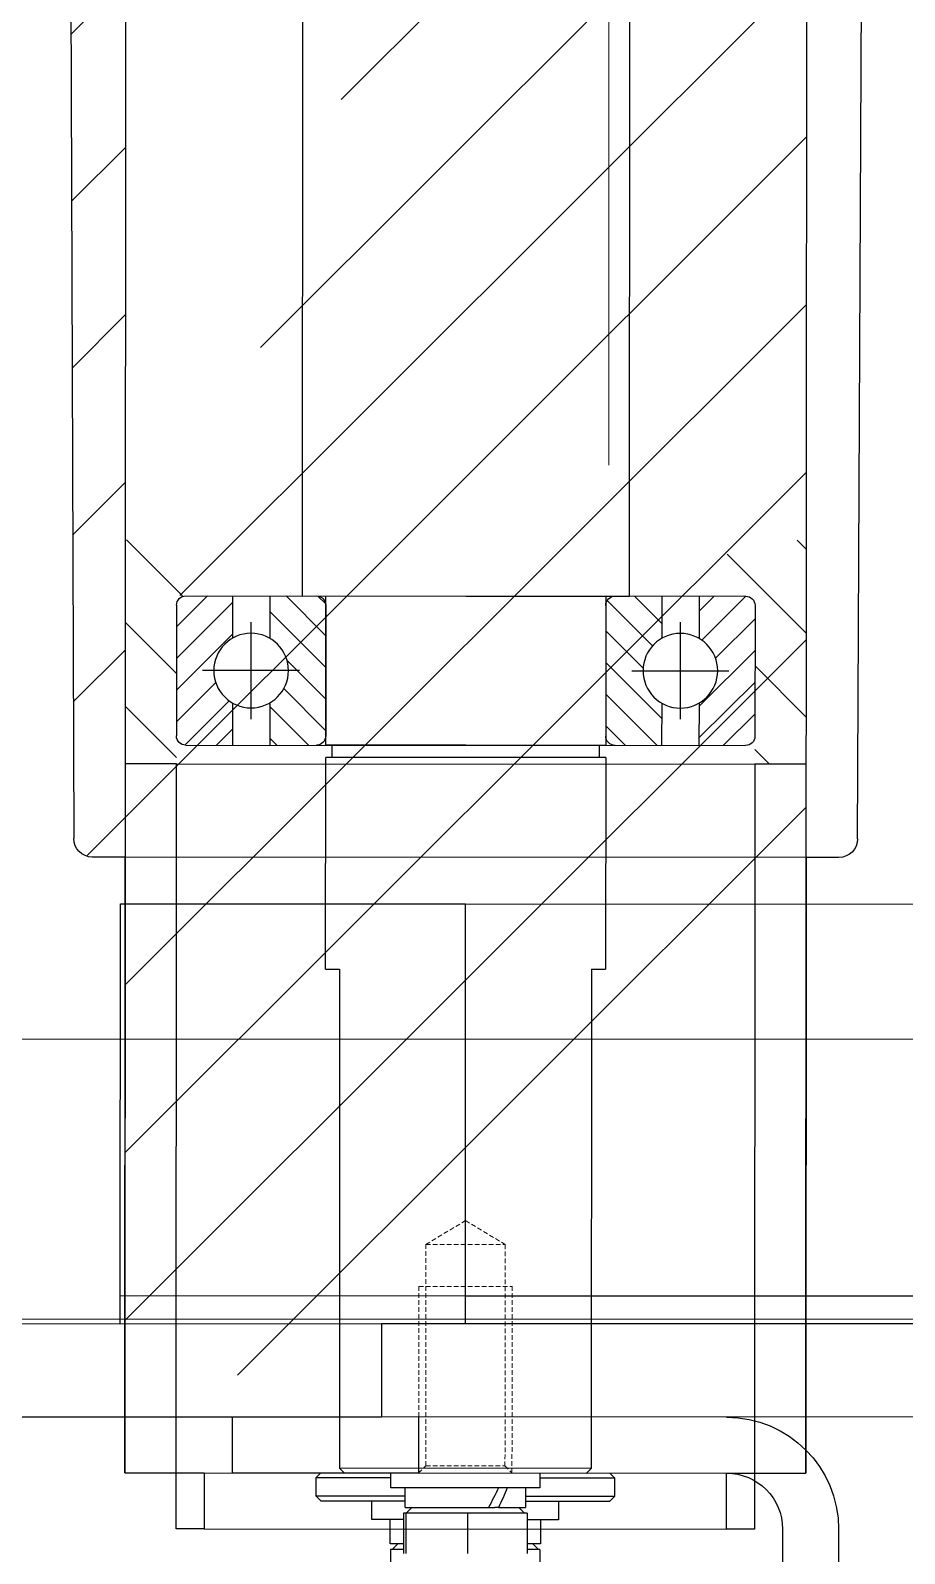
# Model space of a CAD drawing. Header units: millimetres. Extents: x 845401 to 948039, y 511594 to 550263.
# Drawn here: x 909588.1 to 909681.7, y 535986.6 to 536149.9 of the extents above; entities that cross this region are included whole.
import ezdxf

# ---------------------------------------------------------------- set-up
doc = ezdxf.new("R2010")
doc.units = ezdxf.units.MM
doc.linetypes.add('CENTER', pattern=[0])
doc.linetypes.add('DASHED', pattern=[0.75, 0.5, -0.25])
for name, color, linetype in [('00', 7, 'Continuous'), ('1', 30, 'Continuous'), ('1轮廓实线层', 7, 'Continuous'), ('3', 3, 'CENTER'), ('4虚线层', 6, 'DASHED'), ('5剖面线层', 2, 'Continuous')]:
    doc.layers.add(name, color=color, linetype=linetype)
doc.layers.add('A-剖-0.10mm.......SECT-L01', color=255, linetype='Continuous', lineweight=18)
doc.layers.add('物流设备', color=7, linetype='Continuous', lineweight=5)

# ---------------------------------------------------------------- blocks, each defined once
blk = doc.blocks.new('*U585')
at = {"layer": '1', "linetype": 'Continuous'}
h = blk.add_hatch(dxfattribs=at)
h.set_pattern_fill('_USER', color=1, scale=2.4, angle=45, style=0, pattern_type=0)
h.set_pattern_definition([(45, (0, 0), (-1.697056274847714, 1.697056274847714), [])])
edge = h.paths.add_edge_path()
edge.add_line((15, 31), (1, 31))
edge.add_arc((1, 30), 1, 90, 180)
edge.add_line((0, 30), (0, 25))
edge.add_line((0, 25), (4.535898384862246, 25))
edge.add_arc((8, 23), 3.999999999999999, 30.000000000000114, 150, ccw=False)
edge.add_line((11.46410161513775, 25), (16, 25))
edge.add_line((16, 25), (16, 30))
edge.add_arc((15, 30), 1, 0, 90)
edge = h.paths.add_edge_path()
edge.add_line((11.46410161513775, -25), (16, -25))
edge.add_line((16, -25), (16, -30))
edge.add_arc((15, -30), 1, 270, 360, ccw=False)
edge.add_line((15, -31), (1, -31))
edge.add_arc((1, -30), 1, 180, 270, ccw=False)
edge.add_line((0, -30), (0, -25))
edge.add_line((0, -25), (4.535898384862246, -25))
edge.add_arc((8, -23), 4, 209.9999999999998, 329.9999999999999)
blk = doc.blocks.new('*U586')
at = {"layer": '1', "linetype": 'Continuous'}
h = blk.add_hatch(dxfattribs=at)
h.set_pattern_fill('_USER', color=1, scale=2.4, angle=135, style=0, pattern_type=0)
h.set_pattern_definition([(135, (0, 0), (-1.697056274847714, -1.697056274847714), [])])
edge = h.paths.add_edge_path()
edge.add_line((0, 21), (4.535898384862246, 21))
edge.add_arc((8, 23), 4, 209.9999999999998, 329.9999999999999)
edge.add_line((11.46410161513775, 21), (16, 21))
edge.add_line((16, 21), (16, 16))
edge.add_arc((15, 16), 1, 270, 360, ccw=False)
edge.add_line((15, 15), (1, 15))
edge.add_arc((1, 16), 1, 180, 270, ccw=False)
edge.add_line((0, 16), (0, 21))
edge = h.paths.add_edge_path()
edge.add_line((1, -15), (15, -15))
edge.add_arc((15, -16), 1, 360, 90, ccw=False)
edge.add_line((16, -16), (16, -21))
edge.add_line((16, -21), (11.46410161513775, -21))
edge.add_arc((8, -23), 3.999999999999999, 30, 150)
edge.add_line((4.535898384862246, -21), (0, -21))
edge.add_line((0, -21), (0, -16))
edge.add_arc((1, -16), 1, 90, 180, ccw=False)
blk = doc.blocks.new('6206')
at = {"layer": '00', "color": 7}
for p, q in [((473.0716967733401, 2380.76034982123), (487.0716967733401, 2380.76034982123)), ((472.0716967733401, 2379.76034982123), (472.0716967733401, 2319.76034982123)), ((488.0716967733401, 2379.76034982123), (488.0716967733401, 2319.76034982123)), ((472.0716967733401, 2374.76034982123), (476.6075951582024, 2374.76034982123)), ((483.5357983884779, 2374.76034982123), (488.0716967733401, 2374.76034982123)), ((472.0716967733401, 2370.76034982123), (476.6075951582024, 2370.76034982123)), ((483.5357983884779, 2370.76034982123), (488.0716967733401, 2370.76034982123)), ((473.0716967733401, 2364.76034982123), (487.0716967733401, 2364.76034982123)), ((473.0716967733401, 2334.76034982123), (487.0716967733401, 2334.76034982123)), ((472.0716967733401, 2328.76034982123), (476.6075951582024, 2328.76034982123)), ((483.5357983884779, 2328.76034982123), (488.0716967733401, 2328.76034982123)), ((472.0716967733401, 2324.76034982123), (476.6075951582024, 2324.76034982123)), ((483.5357983884779, 2324.76034982123), (488.0716967733401, 2324.76034982123)), ((473.0716967733401, 2318.76034982123), (487.0716967733401, 2318.76034982123))]:
    blk.add_line(p, q, dxfattribs=at)
at = {"layer": '00', "color": 7, "linetype": 'Continuous'}
blk.add_line((473.0716967733401, 2318.76034982123), (473.0717967733402, 2318.76034982123), dxfattribs=at)
at = {"layer": '00', "color": 7}
for centre in [(480.0716967733401, 2372.76034982123), (480.0716967733401, 2326.76034982123)]:
    blk.add_circle(centre, 4, dxfattribs=at)
for centre, start, end in [((473.0716967733401, 2379.76034982123), 90, 180), ((487.0716967733401, 2379.76034982123), 0, 90), ((473.0716967733401, 2365.76034982123), 180, 270), ((487.0716967733401, 2365.76034982123), 270, 0), ((473.0716967733401, 2333.76034982123), 90, 180), ((487.0716967733401, 2333.76034982123), 0, 90), ((473.0716967733401, 2319.76034982123), 180, 270), ((487.0716967733401, 2319.76034982123), 270, 0)]:
    blk.add_arc(centre, 1, start, end, dxfattribs=at)
at = {"layer": '3', "color": 3}
for p, q in [((480.0716967733401, 2367.56034982123), (480.0716967733401, 2377.96034982123)), ((485.2716967733402, 2372.76034982123), (474.8716967733401, 2372.76034982123)), ((480.0716967733401, 2331.96034982123), (480.0716967733401, 2321.56034982123)), ((485.2716967733402, 2326.76034982123), (474.8716967733401, 2326.76034982123))]:
    blk.add_line(p, q, dxfattribs=at)
at = {"color": 1, "linetype": 'Continuous'}
for name in ['*U585', '*U586']:
    blk.add_blockref(name, (472.0716967733402, 2349.76034982123), dxfattribs=at)
blk = doc.blocks.new('*U100472')
at = {"layer": '5剖面线层'}
h = blk.add_hatch(dxfattribs=at)
h.set_pattern_fill('ANSI31', color=256, scale=4, angle=90, style=0)
h.set_pattern_definition([(135, (-2483.567719067736, 221.5113601970939), (-8.980256121069154, -8.980256121069152), [])])
edge = h.paths.add_edge_path()
edge.add_line((-3260.945564470585, 452.0201225378564), (-3257.441646746628, 452.0201225378564))
edge.add_line((-3257.441646746628, 452.0201225378564), (-3257.441646746628, 386.0201225378564))
edge.add_line((-3257.441646746628, 386.0201225378565), (-3257.441646746628, 1678.020122537856))
edge.add_line((-3257.441646746628, 1678.020122537856), (-3257.441646746628, 1612.020122537856))
edge.add_line((-3257.441646746628, 1612.020122537856), (-3260.945564470585, 1612.020122537856))
edge.add_arc((-3260.945564470585, 1610.020122537856), 2, 90, 179.8876554782646)
edge.add_line((-3262.945560625921, 1610.024044098945), (-3263.941646746629, 1357.020122537856))
edge.add_line((-3263.941646746629, 1357.020122537856), (-3263.941646746628, 707.0201225378551))
edge.add_line((-3263.941646746628, 707.0201225378551), (-3262.945560625921, 454.0162009767675))
edge.add_arc((-3260.945564470585, 454.0201225378564), 2, 180.1123445217337, 269.9999999999984)
edge = h.paths.add_edge_path()
edge.add_arc((-3180.937729022673, 1610.020122537856), 2, 0.1123445217337558, 89.99999999999834)
edge.add_line((-3180.937729022673, 1612.020122537856), (-3184.441646746628, 1612.020122537856))
edge.add_line((-3184.441646746628, 1612.020122537856), (-3184.441646746628, 1678.020122537856))
edge.add_line((-3184.441646746628, 1678.020122537856), (-3184.441646746628, 386.0201225378564))
edge.add_line((-3184.441646746628, 386.0201225378564), (-3184.441646746628, 452.0201225378564))
edge.add_line((-3184.441646746628, 452.0201225378564), (-3180.937729022672, 452.0201225378564))
edge.add_arc((-3180.937729022672, 454.0201225378564), 2, 270, 359.8876554782645)
edge.add_line((-3178.937732867336, 454.0162009767675), (-3177.941646746629, 707.0201225378551))
edge.add_line((-3177.941646746629, 707.0201225378551), (-3177.941646746628, 1357.020122537856))
edge.add_line((-3177.941646746628, 1357.020122537856), (-3178.937732867336, 1610.024044098945))
edge = h.paths.add_edge_path(flags=17)
edge.add_arc((-3180.937729022673, 1610.020122537856), 2, 0.1123445217337558, 89.99999999999834)
edge = h.paths.add_edge_path(flags=17)
edge.add_arc((-3180.937729022672, 454.0201225378564), 2, 270, 359.8876554782645)
edge = h.paths.add_edge_path(flags=17)
edge.add_line((-3184.441646746628, 452.0201225378564), (-3180.937729022672, 452.0201225378564))
edge = h.paths.add_edge_path(flags=16)
edge.add_line((-3184.441646746628, 452.0201225378564), (-3184.441646746628, 386.0201225378564))
edge = h.paths.add_edge_path(flags=17)
edge.add_line((-3184.441646746628, 1678.020122537856), (-3184.441646746628, 386.0201225378564))
edge = h.paths.add_edge_path(flags=17)
edge.add_line((-3184.441646746628, 1612.020122537856), (-3184.441646746628, 1678.020122537856))
edge = h.paths.add_edge_path(flags=17)
edge.add_line((-3180.937729022673, 1612.020122537856), (-3184.441646746628, 1612.020122537856))
edge = h.paths.add_edge_path(flags=17)
edge.add_line((-3177.941646746629, 707.0201225378551), (-3178.937732867336, 454.0162009767675))
edge = h.paths.add_edge_path(flags=17)
edge.add_line((-3177.941646746629, 707.0201225378551), (-3177.941646746628, 1357.020122537856))
edge = h.paths.add_edge_path(flags=17)
edge.add_line((-3178.937732867336, 1610.024044098945), (-3177.941646746628, 1357.020122537856))
edge = h.paths.add_edge_path()
edge.add_line((-3178.937732867336, 1610.024044098945), (-3177.941646746628, 1357.020122537856))
edge.add_line((-3257.441646746628, 1602.020122537856), (-3257.441646746628, 1678.020122537856))
h = blk.add_hatch(dxfattribs=at)
h.set_pattern_fill('ANSI31', color=256, scale=2, angle=180, style=0)
h.set_pattern_definition([(225, (-2483.567719067736, 321.5113601970939), (4.490128060534576, -4.490128060534577), [])])
h.paths.add_polyline_path([(-3251.941646746628, 1602.020122537856), (-3257.441646746628, 1602.020122537856), (-3257.441646746628, 1578.020122537856), (-3248.941646746629, 1578.020122537856), (-3248.941646746629, 1584.020122537856), (-3251.941646746628, 1584.020122537856)])
h.paths.add_polyline_path([(-3184.441646746628, 1602.020122537856), (-3189.941646746628, 1602.020122537856), (-3189.941646746628, 1584.020122537856), (-3192.941646746628, 1584.020122537856), (-3192.941646746628, 1578.020122537856), (-3184.441646746628, 1578.020122537856)])
at = {"color": 7, "linetype": 'Continuous', "lineweight": 25}
for p, q in [((-3233.941647014849, 1678.020121345764), (-3234.441647096806, 1677.520097980743)), ((-3234.441647096806, 1624.020114193206), (-3234.441647096806, 1677.520097980743)), ((-3207.441646396451, 1677.520097980743), (-3234.441647096806, 1677.520097980743)), ((-3233.941647014849, 1678.020121345764), (-3207.941646478408, 1678.020121345764)), ((-3207.941646478408, 1678.020121345764), (-3207.441646396451, 1677.520097980743)), ((-3207.441646396451, 1624.020114193206), (-3207.441646396451, 1677.520097980743)), ((-3235.941646411352, 1624.020114193206), (-3235.941646411352, 1601.320123443847)), ((-3235.941646411352, 1624.020114193206), (-3234.441647096806, 1624.020114193206)), ((-3207.441646396451, 1624.020114193206), (-3205.941647081905, 1624.020114193206)), ((-3205.941647081905, 1601.320123443847), (-3205.941647081905, 1624.020114193206)), ((-3220.941646746629, 1601.320123443847), (-3235.941646411352, 1601.320123443847)), ((-3235.941646411352, 1600.020116338973), (-3235.941646411352, 1584.020122537856)), ((-3220.941646746629, 1600.020116338973), (-3235.941646411352, 1600.020116338973)), ((-3235.241646669142, 1601.320123443847), (-3235.241646669142, 1600.020116338973)), ((-3205.941647081905, 1601.320123443847), (-3220.941646746629, 1601.320123443847)), ((-3205.941647081905, 1600.020116338973), (-3220.941646746629, 1600.020116338973)), ((-3206.641646824115, 1600.020116338973), (-3206.641646824115, 1601.320123443847)), ((-3205.941647081905, 1584.020122537856), (-3205.941647081905, 1600.020116338973)), ((-3238.441646299594, 1584.020122537856), (-3220.941646746629, 1584.020122537856)), ((-3238.441646299593, 1584.020122537856), (-3238.441646299594, 480.0201225378564)), ((-3220.941646746629, 1584.020122537856), (-3203.441647193663, 1584.020122537856)), ((-3203.441647193663, 480.0201225378564), (-3203.441647193663, 1584.020122537856))]:
    blk.add_line(p, q, dxfattribs=at)
at = {"layer": '1轮廓实线层'}
for p, q in [((-3186.94164862418, 1684.0201385119), (-3186.94164862418, 1697.020149955993)), ((-3180.941651365993, 1684.0201385119), (-3180.941651365994, 1697.020149955993)), ((-3228.941648057936, 1686.22014595056), (-3228.941648057936, 1691.569662819151)), ((-3212.941652885912, 1686.22014595056), (-3212.941652885912, 1691.569662819151)), ((-3227.561174682615, 1682.320094833616), (-3227.561174682615, 1686.654186973814)), ((-3227.315141610144, 1682.320094833616), (-3227.315141610144, 1686.654186973814)), ((-3220.695621124743, 1682.320094833616), (-3220.695621124743, 1686.654186973814)), ((-3214.322126261232, 1682.320094833616), (-3214.322126261232, 1686.654186973814)), ((-3228.991648904322, 1685.620165596251), (-3228.991648904322, 1683.020091781859)), ((-3227.561174682615, 1685.620165596251), (-3228.991648904322, 1685.620165596251)), ((-3227.561174682615, 1686.22014595056), (-3228.941648057936, 1686.22014595056)), ((-3228.776647500036, 1686.22014595056), (-3228.176652244566, 1685.620165596251)), ((-3212.941652885912, 1686.22014595056), (-3214.322126261232, 1686.22014595056)), ((-3212.891652039526, 1685.620165596251), (-3214.322126261232, 1685.620165596251)), ((-3213.706648699282, 1685.620165596251), (-3213.106653443811, 1686.22014595056)), ((-3212.891652039526, 1683.020091781859), (-3212.891652039526, 1685.620165596251)), ((-3251.941646746628, 1684.020122537856), (-3251.941646746628, 1602.020122537856)), ((-3248.941646746629, 1684.020122537856), (-3251.941646746628, 1684.020122537856)), ((-3248.941646746629, 1678.020122537856), (-3248.941646746629, 1684.020122537856)), ((-3248.941646746629, 1684.020122537856), (-3192.941646746628, 1684.020122537856)), ((-3192.941646746628, 1684.020122537856), (-3192.941646746628, 1678.020122537856)), ((-3189.941646746628, 1684.020122537856), (-3192.941646746628, 1684.020122537856)), ((-3189.941646746628, 1602.020122537856), (-3189.941646746628, 1684.020122537856)), ((-3230.941652111052, 1683.020091781859), (-3230.941652111052, 1681.020117531065)), ((-3227.561174682615, 1683.020091781859), (-3230.941652111052, 1683.020091781859)), ((-3227.315141610144, 1682.320094833616), (-3227.561174682615, 1682.320094833616)), ((-3227.381652943132, 1681.720114479307), (-3227.381652943132, 1679.620123634581)), ((-3227.381652943132, 1681.720114479307), (-3218.466832093237, 1681.720114479307)), ((-3220.695621124743, 1682.320094833616), (-3227.315141610144, 1682.320094833616)), ((-3227.27665191078, 1682.320094833616), (-3226.676649204729, 1681.720114479307)), ((-3214.322126261232, 1682.320094833616), (-3220.695621124743, 1682.320094833616)), ((-3218.549324921606, 1681.720114479307), (-3217.780365399359, 1681.720114479307)), ((-3217.391750566004, 1681.720114479307), (-3217.780365399359, 1681.720114479307)), ((-3217.391750566004, 1681.720114479307), (-3214.501648000715, 1681.720114479307)), ((-3215.206651739119, 1681.720114479307), (-3214.606649033068, 1682.320094833616)), ((-3214.501648000715, 1679.620123634581), (-3214.501648000715, 1681.720114479307)), ((-3210.941648832796, 1683.020091781859), (-3214.322126261232, 1683.020091781859)), ((-3210.941648832796, 1681.020117531065), (-3210.941648832796, 1683.020091781859)), ((-3236.441648355959, 1681.020117531065), (-3236.941649369238, 1680.520153770689)), ((-3236.941649369238, 1680.520153770689), (-3236.941649369238, 1678.520179519896)), ((-3227.381652943132, 1680.520153770689), (-3236.941649369238, 1680.520153770689)), ((-3236.441648355959, 1681.020117531065), (-3227.381652943132, 1681.020117531065)), ((-3214.501648000715, 1681.020117531065), (-3205.441652587889, 1681.020117531065)), ((-3204.94165157461, 1680.520153770689), (-3214.501648000715, 1680.520153770689)), ((-3204.94165157461, 1680.520153770689), (-3205.441652587889, 1681.020117531065)), ((-3204.94165157461, 1678.520179519896), (-3204.94165157461, 1680.520153770689)), ((-3236.941649369238, 1678.520179519896), (-3236.441648355959, 1678.02009655023)), ((-3236.941649369238, 1678.520179519896), (-3228.941648057936, 1678.520179519896)), ((-3228.941648057936, 1679.620123634581), (-3228.941648057936, 1678.02009655023)), ((-3217.104605189798, 1679.620123634581), (-3228.941648057936, 1679.620123634581)), ((-3212.941652885912, 1679.620123634581), (-3217.104605189798, 1679.620123634581)), ((-3212.941652885912, 1678.02009655023), (-3212.941652885912, 1679.620123634581)), ((-3212.941652885912, 1678.520179519896), (-3204.94165157461, 1678.520179519896)), ((-3205.441652587889, 1678.020096550231), (-3204.94165157461, 1678.520179519896)), ((-3257.441646746628, 1678.020122537856), (-3257.441646746628, 1612.020122537856)), ((-3257.441646746628, 386.0201225378565), (-3257.441646746628, 1678.020122537856)), ((-3257.441646746628, 1602.020122537856), (-3257.441646746628, 1678.020122537856)), ((-3257.441646746628, 1678.020122537856), (-3248.941646746629, 1678.020122537856)), ((-3256.941646746628, 1678.020122537856), (-3255.441646746628, 1678.020122537856)), ((-3248.941646746629, 1678.020122537856), (-3192.941646746628, 1678.020122537856)), ((-3245.941652707098, 1672.02017379785), (-3245.941652707098, 1678.02009655023)), ((-3245.941652707098, 1678.02009655023), (-3225.941649428843, 1678.02009655023)), ((-3225.941649428843, 1678.02009655023), (-3225.941649428843, 1672.02017379785)), ((-3225.941649428843, 1678.02009655023), (-3192.941649607656, 1678.020096550231)), ((-3192.941646746628, 1678.020122537856), (-3184.441646746628, 1678.020122537856)), ((-3184.441646746628, 1678.020122537856), (-3184.441646746628, 386.0201225378565)), ((-3184.441646746628, 1612.020122537856), (-3184.441646746628, 1678.020122537856)), ((-3184.441646746628, 1678.020122537856), (-3184.441646746628, 1602.020122537856)), ((-3271.94166069412, 1672.02017379785), (-3229.941657535074, 1672.02017379785)), ((-3004.941656044958, 1672.020173797853), (-3229.941657535074, 1672.02017379785)), ((-3229.941657535074, 1662.020064125303), (-3229.941657535074, 1672.02017379785)), ((-3271.94166069412, 1662.020064125303), (-3229.941657535074, 1662.020064125303)), ((-3257.941647223471, 1662.020064125303), (-3257.941647223471, 1659.020162353758)), ((-3004.941656044958, 1662.020064125306), (-3229.941657535074, 1662.020064125303)), ((-3220.941646746634, 1662.020064125303), (-3220.941646746634, 1659.020162353758)), ((-3257.941647223471, 1659.020162353758), (-3257.941647223471, 1617.020107040648)), ((-3257.941647223471, 1659.020162353758), (-3220.941646746634, 1659.020162353758)), ((-3220.941646746634, 1659.020162353758), (-3220.941646746634, 1617.020107040648)), ((-3220.941646746634, 1659.020162353758), (-3165.941650769947, 1659.02016235376)), ((-3257.941647223471, 1617.020107040648), (-3220.941646746634, 1617.020107040648)), ((-3220.941646746634, 1617.020107040648), (-3145.941650285659, 1617.020107040649)), ((-3257.441646746628, 1612.020122537856), (-3260.945564470585, 1612.020122537856)), ((-3184.441646746628, 1612.020122537856), (-3257.441646746628, 1612.020122537856)), ((-3180.937729022673, 1612.020122537856), (-3184.441646746628, 1612.020122537856)), ((-3263.941646746629, 1357.020122537856), (-3262.945560625921, 1610.024044098945)), ((-3178.937732867336, 1610.024044098945), (-3177.941646746628, 1357.020122537856)), ((-3251.941646746628, 1602.020122537856), (-3257.441646746628, 1602.020122537856)), ((-3251.941646746628, 1602.020122537856), (-3189.941646746628, 1602.020122537856)), ((-3184.441646746628, 1602.020122537856), (-3189.941646746628, 1602.020122537856))]:
    blk.add_line(p, q, dxfattribs=at)
for centre, radius, start, end in [((-3192.941650133786, 1684.020121345763), 6, 270, 0), ((-3192.941650133786, 1684.020121345763), 12.00000000000045, 270, 0), ((-3260.945564470585, 1610.020122537856), 2, 90, 179.8876554782646), ((-3180.937729022673, 1610.020122537856), 2, 0.1123445217354235, 90)]:
    blk.add_arc(centre, radius, start, end, dxfattribs=at)
for centre, major_axis, ratio, start_param, end_param in [((-3220.941650133786, 1679.620121345763), (-5.794840325565848, 11.05679183246792), 0.2540993925362656, 4.579995049208673, 4.769391723386074), ((-3220.941650133786, 1681.720121345763), (-5.794840325575957, 11.05679183249986), 0.2540993925356819, 4.390598375032285, 4.579995049209144)]:
    blk.add_ellipse(centre, major_axis=major_axis, ratio=ratio, start_param=start_param, end_param=end_param, dxfattribs=at)
at = {"layer": '4虚线层', "linetype": 'DASHED', "lineweight": 13}
for p, q in [((-3225.966646592402, 1678.020121345764), (-3225.191646977597, 1677.245141754394)), ((-3225.94164663487, 1677.995146999603), (-3225.94164663487, 1658.02014041925)), ((-3225.191646977597, 1677.245141754394), (-3216.691646515661, 1677.245141754394)), ((-3225.191646977597, 1677.245141754394), (-3225.191646977597, 1653.520108947997)), ((-3216.691646515661, 1677.245141754394), (-3215.916646900856, 1678.020121345764)), ((-3216.691646515661, 1653.520108947997), (-3216.691646515661, 1677.245141754394)), ((-3215.941646858387, 1677.995146999603), (-3215.941646858387, 1658.02014041925)), ((-3225.94164663487, 1658.02014041925), (-3215.941646858387, 1658.02014041925)), ((-3225.191646977597, 1653.520108947997), (-3216.691646515661, 1653.520108947997)), ((-3225.191646977597, 1653.520108947997), (-3220.941646746629, 1650.966467151885)), ((-3220.941646746629, 1650.966467151885), (-3216.691646515661, 1653.520108947997))]:
    blk.add_line(p, q, dxfattribs=at)
at = {"rotation": 90}
blk.add_blockref('6206', (-871.1812969253983, 1111.948425764516), dxfattribs=at)
blk = doc.blocks.new('*U100569')
at = {"color": 1}
blk.add_lwpolyline([(0, -630), (7920.603380136075, -630), (7920.603380136075, 630), (0, 630)], close=True, dxfattribs=at)
at = {"color": 4}
blk.add_lwpolyline([(0, -600), (7920.603380136075, -600), (7920.603380136075, 600), (0, 600)], close=True, dxfattribs=at)
at = {"color": 2}
blk.add_lwpolyline([(0, -630), (7920.603380136075, -630), (7920.603380136075, -830), (0, -830)], close=True, dxfattribs=at)
for tag, p in [('设备编号', (485.2384934027214, 55.2877136208408)), ('设备高度', (489.7486322444456, -155.5627289135591))]:
    blk.add_attdef(tag, p, '', height=100)
at = {"flags": 1}
blk.add_attdef('设备类型', (14421.90417558989, -37.08342335998668), '', height=100, dxfattribs=at)
blk = doc.blocks.new('C线')
at = {"xscale": -1, "rotation": 179.9712508777102}
blk.add_blockref('*U100472', (994726.2877024817, 476509.4162929317, 12.68781082395013), dxfattribs=at)
at = {"layer": '物流设备', "color": 0}
blk.add_blockref('*U100569', (986088.0800278853, 475479.5155045651, 25.37562164790397), dxfattribs=at)
blk = doc.blocks.new('BC线平台')
at = {"layer": 'A-剖-0.10mm.......SECT-L01'}
h = blk.add_hatch(dxfattribs=at)
h.set_pattern_fill('CROSS', color=2, scale=50)
h.set_pattern_definition([(0, (691447.8688909085, 341554.8450790223), (317.5, 317.5), [158.75, -476.25]), (90, (691527.2438909085, 341475.4700790223), (-317.5, 317.5), [158.75, -476.25])])
h.paths.add_polyline_path([(786169.7200223003, 367097.0429448874), (791174.1308098759, 367097.0429448874), (791174.1308098759, 370095.4212002061), (786169.7200223003, 370095.4212002061)])

msp = doc.modelspace()

# ---------------------------------------------------------------- block references
at = {"layer": '00'}
for name, p in [('BC线平台', (120688.3449249256, 168041.3077371365, -0.9755150259396466)), ('C线', (-81869.82948779198, 61162.216735519))]:
    msp.add_blockref(name, p, dxfattribs=at)

doc.saveas('drawing.dxf')
